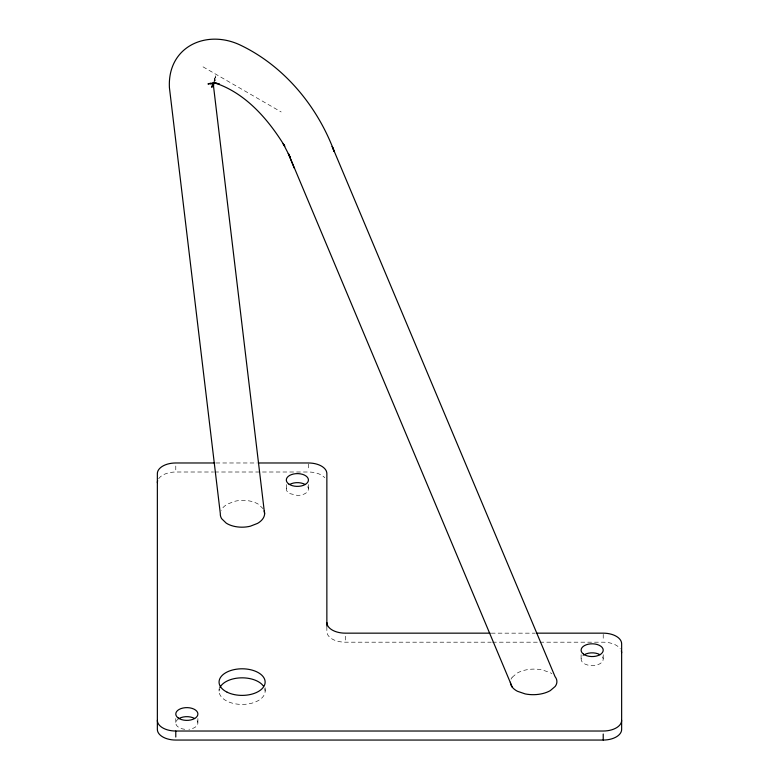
<?xml version="1.0" encoding="UTF-8"?>
<svg xmlns="http://www.w3.org/2000/svg" width="779" height="779" viewBox="0 0 779 779"><rect width="100%" height="100%" fill="white"/><g stroke="black" fill="none" stroke-linecap="round" stroke-linejoin="round"><path stroke-width="0.58" stroke-dasharray="3.9 2.92" d="M214.157 80.578L216.124 74.94L214.147 80.383M213.358 82.564L216.435 78.932L214.04 81.143M512.134 677.341L517.013 673.173A24.344 14.051 0 0 1 542.135 669.872L549.886 672.52A21.189 12.23 0 0 1 551.912 673.728M215.949 462.979L257.323 462.979M158.653 478.725A18.423 10.633 0 0 1 175.781 472.006L213.514 472.006M214.731 472.006L308.435 472.006A18.423 10.633 0 0 1 324.804 477.751M491.286 633.161L535.085 633.161M326.859 626.715L326.859 631.555A18.423 10.633 0 0 0 345.282 642.188L491.286 642.188M492.503 642.188L538.737 642.188M539.944 642.188L603.219 642.188A18.423 10.633 0 0 1 620.347 648.917M203.027 66.838L281.19 111.962M263.283 508.872L258.686 504.402A21.189 12.23 0 0 0 234.567 501.345L227.351 504.159A24.344 14.051 0 0 0 221.119 510.42M603.219 634.369L603.219 639.179M603.219 654.701L603.219 659.209M581.105 654.701L581.105 659.209M345.282 636.17L345.282 642.188M308.435 463.982L308.435 468.997M308.435 484.509L308.435 489.017M286.331 484.509L286.331 489.017M265.142 687.74L265.142 691.119M219.084 688.86L219.084 691.119M197.895 718.52L197.895 723.029M175.781 465.988L175.781 472.006M175.781 718.52L175.781 723.029M264.753 688.704A23.029 13.292 0 0 1 242.113 704.42A23.029 13.292 0 0 1 219.464 688.704M307.656 486.671A11.052 6.378 0 0 1 297.383 495.405L289.564 493.535A11.052 6.378 0 0 1 287.1 486.671M197.116 720.682A11.052 6.378 0 0 1 188.907 729.3M184.769 729.3A11.052 6.378 0 0 1 176.268 724.908A11.052 6.378 0 0 1 179.024 718.52M602.44 656.863A11.052 6.378 0 0 1 597.59 664.769A11.052 6.378 0 0 1 583.354 663.065A11.052 6.378 0 0 1 584.347 654.701M511.024 679.249A21.189 12.23 0 0 1 512.134 677.341"/><path stroke-width="1.17" d="M213.826 83.08L213.524 86.245L264.607 514.023M212.794 84.161L211.8 87.345L213.378 82.837M210.856 84.093L212.979 82.954M211.012 83.051L207.954 83.986L213.709 83.119L219.503 83.908M214.731 462.979L175.781 462.979A18.423 10.633 0 0 0 157.358 473.613L157.358 729.417A18.423 10.633 0 0 0 175.781 740.05L603.219 740.05A18.423 10.633 0 0 0 621.642 729.417L621.642 643.805A18.423 10.633 0 0 0 603.219 633.161L536.303 633.161M258.54 462.979L308.435 462.979A18.423 10.633 0 0 1 326.859 473.613L326.859 626.141M490.069 633.161L345.282 633.161A18.423 10.633 0 0 1 326.859 622.528M157.358 720.39A18.423 10.633 0 0 0 175.781 731.023L603.219 731.023A18.423 10.633 0 0 0 621.642 720.39M217.234 83.324L213.816 82.574C245.151 92.477 268.142 119.109 284.793 146.306L283.176 143.706L290.294 157.475L288.366 153.609L512.28 687.195M288.366 153.609L294.199 168.03M603.219 734.032L603.219 740.05M175.781 731.023L175.781 737.041M219.785 687.867A23.029 13.292 0 0 1 240.623 677.857A23.029 13.292 0 0 1 263.526 686.231M289.564 484.509A11.052 6.378 0 0 1 305.202 484.509M179.024 718.52A11.052 6.378 0 0 1 194.653 718.52M584.347 654.701A11.052 6.378 0 0 1 599.976 654.701M157.358 482.639A18.423 10.633 0 0 1 157.67 480.701M621.33 650.893A18.423 10.633 0 0 1 621.642 652.831M510.411 682.268A21.189 12.23 0 0 0 517.431 691.265L525.182 693.914A24.344 14.051 0 0 0 550.305 690.613L555.184 686.445A21.189 12.23 0 0 0 555.038 676.591L332.185 146.442L334.21 151.477C317.598 106.713 284.695 66.692 241.471 45.649C207.117 28.482 167.242 46.36 169.423 87.676L220.311 513.527A24.344 14.051 0 0 0 221.635 518.668L226.231 523.137A21.189 12.23 0 0 0 250.351 526.195L257.567 523.381A24.344 14.051 0 0 0 264.208 510.888M227.156 692.21A23.029 13.292 0 0 0 264.753 684.517A23.029 13.292 0 0 0 234.421 669.56A23.029 13.292 0 0 0 227.156 692.21M288.717 483.963A11.052 6.378 0 0 0 307.656 482.347A11.052 6.378 0 0 0 295.767 473.681A11.052 6.378 0 0 0 288.717 483.963M178.177 717.965A11.052 6.378 0 0 0 197.116 716.359A11.052 6.378 0 0 0 185.227 707.692A11.052 6.378 0 0 0 178.177 717.965M583.5 654.146A11.052 6.378 0 0 0 602.44 652.529A11.052 6.378 0 0 0 590.55 643.873A11.052 6.378 0 0 0 583.5 654.146"/></g></svg>
